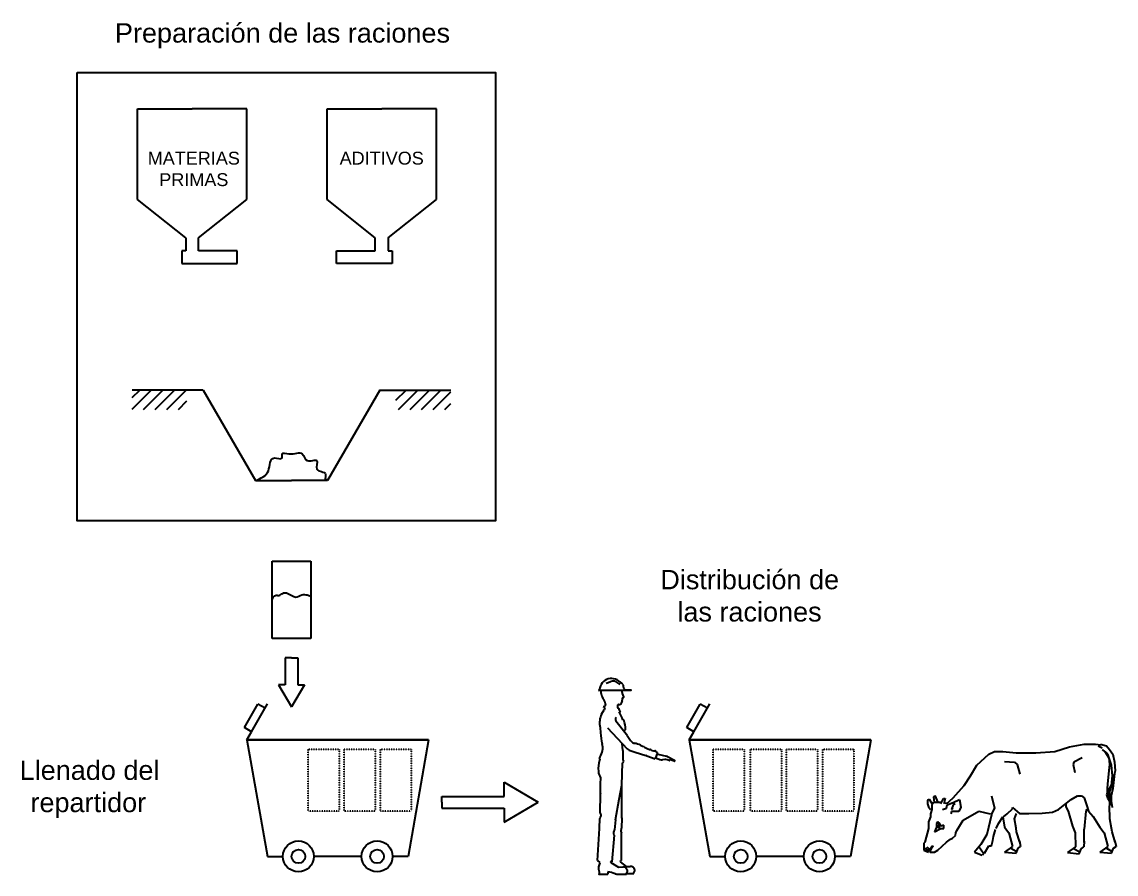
# Model space of a CAD drawing. Header units: millimetres. Extents: x -2164 to 11403, y -2702 to 3960.
# Drawn here: x 2922 to 11403, y -2702 to 3905 of the extents above; entities that cross this region are included whole.
import ezdxf

# ---------------------------------------------------------------- set-up
doc = ezdxf.new("R2010")
doc.units = ezdxf.units.MM
doc.header["$LTSCALE"] = 0.1
doc.linetypes.add('ACAD_ISO03W100', pattern=[30, 12, -18])
for name, color, linetype in [('1_6_1_ANIMALES', 7, 'Continuous'), ('Arrow', 7, 'Continuous'), ('Containers', 7, 'Continuous'), ('ConveyorBelt', 7, 'Continuous'), ('Gates', 7, 'Continuous'), ('HidContainers', 7, 'ACAD_ISO03W100'), ('Hopper', 7, 'Continuous'), ('Texto', 7, 'Continuous'), ('UberCow', 7, 'Continuous')]:
    doc.layers.add(name, color=color, linetype=linetype)
doc.styles.get("Standard").update_dxf_attribs({"font": 'arial.ttf'})
pattern_1 = [(45, (0, 0), (-44.90128060534577, 44.90128060534577), [])]

# ---------------------------------------------------------------- blocks, each defined once
blk = doc.blocks.new('A$C38B57B0F')
at = {"color": 7, "linetype": 'Continuous'}
for points in [[(6.585281254431923, 52.81073240219411, 0.6927260619305575), (0.5796797490636942, 51.11164594217615)], [(5.060768724685747, 53.23860111882097, 0.2268766537108861), (3.760024131480554, 53.37328366803873)], [(7.022795762814586, 52.58337048532841, 0.427331380670924), (6.658815255882959, 52.82700384155897)], [(7.197194443214987, 51.58680753561423, 0.06554333051639046), (7.220885204269094, 51.51133168006582)], [(7.220885492393368, 51.51133651801366, 0.2918224738079014), (8.045295435115353, 50.98538382001762)], [(0.2777039797403269, 50.83386868261339, 0.3899828586452145), (0.5796801126845568, 51.11164608483414)], [(0.9569490903684356, 50.83218325286656, 0.01598661230902317), (0.9624803736748555, 50.24957425665168)], [(0.9624137361723551, 50.25128374544646, 0.06007970384601855), (1.020678216822901, 49.89318292425014)], [(6.86979174929049, 50.28439128479882, 0.3713534203973917), (6.889828631179623, 50.03797074077884)], [(6.869791360441309, 50.2843914841803, 0.2014491973185697), (6.896816814864096, 50.39856554944706)], [(6.922694750275449, 49.98978201775073, 0.09714946682470481), (6.889828519599018, 50.03796875522334)], [(6.982884942233675, 48.83373878989168, 0.369055083894129), (6.921960821913846, 48.73254948508018)], [(7.207518844322077, 48.90861256033372, 0.4387811866147378), (7.298870029679251, 49.1120375413328)], [(1.800260445809596, 46.08475318557261, 0.1361119775338918), (1.955536471475216, 46.63153796970688)], [(2.106603526133029, 46.00266926661259, 0.04901944299395369), (1.83368961246723, 45.47648358370154)], [(2.257280667462995, 46.57833234787092, 0.07639365268058695), (2.212220943282265, 46.99098628619798)], [(5.545551557380407, 46.08048795923067, 0.01359737275109342), (5.54779181222305, 45.99812534245782)], [(5.84858469759482, 46.99099202819857, 0.4142137536636941), (5.54555433170544, 46.68796164656)], [(5.856322107655505, 45.94372415175056, 0.1208740903369008), (6.05636596699494, 45.40185362066681)], [(6.151615063484218, 46.99099202819861, 0.4142134743389735), (6.757675430939049, 47.5970525778154)], [(6.830356998591678, 47.99701044623082, 0.3332831003974538), (6.757675307830514, 47.5970521627731)], [(6.83035682943108, 47.99700753525216, 0.4253225923610944), (6.832830234475884, 48.12795448611129)], [(6.918678382702527, 48.24335848424132, 0.3910221285243684), (6.98630191687346, 48.34649900865835)], [(1.146714508523157, 44.30856119462221, 0.1615415137598427), (0.7425263191882939, 40.62736183404802)], [(5.222350708763668, 43.31956750772882, 0.4430826719087374), (5.100939695262566, 42.42994586178876)], [(7.034929134785632, 42.68865743660305, 0.06394877608473497), (5.979678801588325, 44.96487935409228)], [(6.403158849809464, 44.85140778178282, 0.01602602107358118), (6.056371195165855, 45.401862510778)], [(7.79314261808989, 39.98269200914975, 0.06782880430973556), (7.352286289647418, 42.68865970145646)], [(7.488220808720807, 39.39411313669806, 0.008230160544484296), (7.493556821034009, 39.71826543279682, 0.006713277051994632), (7.490006324951692, 39.98269188509025)], [(0.8940140352864518, 39.11220097771983, 0.04890233783958223), (1.348559366271007, 36.08190282844021)], [(8.242347139046204, 38.4105268448407, 0.02072464052893954), (7.946752973834029, 38.81651786631786)], [(9.18522289348139, 36.99551322201952, 0.2176715747963164), (10.47039556497279, 36.20001464463652)], [(0.7624049576311617, 32.47024880280218, 0.1974347639031461), (1.348588302922102, 36.08190814582454)], [(8.24908475955742, 34.70940604734997, 0.11633673907482), (8.830709535284962, 34.32776516489497)], [(11.95339889235049, 35.69392620021023, 0.07355992780943957), (10.26269932314081, 36.23007182358687)], [(12.42215905357356, 35.4651666087998, 0.02622585523578975), (12.45139992165918, 35.45275218412035)], [(12.90965588979722, 35.24875849815422, 0.08993388837870842), (12.99682060319837, 35.18476053670196)], [(13.9793619318417, 34.70524765403773, 0.02137318788974656), (14.45409302518062, 34.49824016661185)], [(14.45412248017778, 34.49831761723933, 0.2039589152223875), (14.69133510936366, 34.50637264568787)], [(14.91326127027396, 34.44268524800158, 0.4142124617872109), (14.71190902131738, 34.51597080618632)], [(14.92348218978595, 34.42073580273907, 0.1989124522481446), (15.09447897720322, 34.26404707997931)], [(15.17892623914484, 34.2333000044576, 0.1164338816069275), (15.87036892247106, 34.15186872243181)], [(16.05545358624501, 34.14097591251488, 0.1164336399561641), (15.91716547072602, 34.15726334014912)], [(16.22117290926505, 33.91940511509038, 0.4142123570404933), (16.13061557305457, 34.11360309045772)], [(16.22084800575357, 33.91857847640318, 0.4142137536637251), (16.25707049837825, 33.8408988547387)], [(0.5746623649483122, 31.49829069189684, 0.08276304012137528), (0.2716320151968653, 28.46797184915441)], [(0.5752912119541402, 31.53645800605057, 0.08276304012137528), (0.2722608622026932, 28.50613916330813)], [(13.72576140256081, 32.72673109234, 0.01314691951066077), (13.42355867129193, 32.82780774443192)], [(16.15655672475367, 32.19036866369896, 0.07202692187218966), (16.07488282341368, 32.21991732103859)], [(16.39801677563052, 32.06125216049553, 0.03549062108775679), (16.59416960381194, 31.9736539494978)], [(16.54395333739556, 33.28184708643978, 0.02767100556451306), (16.70435113957572, 33.23333071586752)], [(17.2958989941644, 31.71822270554851, 0.1164336399561329), (17.98734024200654, 31.63679125830198)], [(19.31442011634444, 31.62855042185815, 0.1164343649085206), (18.622975232294, 31.70998706439854)], [(19.44841049020584, 32.52357736616646, 0.05882118957527434), (19.11541188506821, 32.64736595233336)], [(19.8325428380358, 31.43993858476481, 0.4142123570404936), (20.02674044073408, 31.53049672015059, 0.4142123570404933), (19.9361831045236, 31.72469469551793)], [(21.20871350806621, 31.26153844279603, 0.4142123570404936), (21.41502001401868, 31.35774319629157, 0.3782463617194342), (21.33714939051637, 31.55605503913866)], [(0.2716260392581463, 28.46798363122409, 0.1097722254420281), (0.877683877711523, 26.64980274007015)], [(0.8782355417316984, 26.6491503390093, 0.03617599977637596), (0.8079895693344809, 22.4383642563753)], [(0.8080652887021441, 22.4383224061023, 0.01362193441348372), (0.8148988540192614, 22.3560639104666)], [(0.7470455291010863, 15.58217733337319, 0.09388564351215756), (0.6974129428616681, 15.36209150023472)], [(0.8073542717193565, 16.90543592713678, 0.1767134186344147), (0.9491430477177046, 16.5149585599104)], [(1.008010851431032, 16.18420272631404, 0.2840787857835002), (0.9621065180062119, 16.49950330312739)], [(0.6034395541539798, 12.63564058532806, 0.008212131714818102), (0.6044542164320126, 12.65552156333133)], [(0.6034409413164926, 12.63566277992827, 0.008212131714818102), (0.6044556035945254, 12.65554375793154)], [(0.6041169518477577, 12.67400025268357, 0.008212131714818102), (0.6051316141257905, 12.69388123068684)], [(0.6041183390102706, 12.67402244728378, 0.008212131714818102), (0.6051330012883034, 12.69390342528704)], [(4.598069213086837, 11.86680870221142, 0.1164326582500021), (4.72911092393247, 12.26345105358149)], [(6.590077091191142, 12.27706798212942, 0.2659868146233766), (6.64089233337631, 11.37518239816113)], [(6.593854152930837, 12.28461329327555, 0.1164326582499996), (6.689827558554004, 12.69116733678614)], [(4.593649619393997, 11.85962524106294, 0.2659863040505315), (4.565665756407485, 10.95674430750777)], [(4.600019600290684, 10.78799709982094, 0.1450591056414046), (4.565665399042985, 10.95674118657312)], [(6.689822934678961, 3.816382711136917), (6.689822934678961, 11.21006987765971, 0.1450598968066096), (6.640892034749305, 11.37517849383914)], [(0.6593092718555592, 3.137710119679519, 0.00530345741552013), (0.2387624263074252, 3.706381088696598)], [(0.3079563239085205, 1.986824131448805, 0.1404264905864666), (0.2978904818844728, 1.402682900237776)], [(4.885193581205697, 0.1067435143780834, 0.05147992222808704), (2.932811265481682, 0.6165999719001142)], [(4.885167809457704, 0.1067528593684801, 0.08981804235257354), (5.416520583374076, 0.01052765359938772)], [(8.313738851360245, 0.768081146016506, 0.4305112272005888), (7.03459572258588, 1.978347896267697)], [(10.39406970860272, 0.9305752123224593, 0.4305115098076951), (9.114925425627991, 2.140841898655907)]]:
    blk.add_lwpolyline(points, format="xyb", dxfattribs=at)
for points in [[(2.42215251836166, 52.89546591011973), (3.760021170951308, 53.37327496244794)], [(5.06076738955004, 53.23859073019972), (6.210508715355548, 52.53466679007594)], [(6.585276099516296, 52.81071952833432), (6.65881004671029, 52.82699556848517)], [(7.022792242333583, 52.58336174292723), (7.197190474937361, 51.58680199909137)], [(8.041542887275103, 50.9832605365979), (9.241185997318087, 50.9832605365979), (9.241185997318087, 50.83386868261338), (0.2777038886593352, 50.83386868261338)], [(1.020677873376851, 49.89318777573401), (1.027933751987383, 49.8682517773676), (1.034821527605416, 49.84489627922697), (1.041354413979899, 49.82302058270987), (1.047545888470982, 49.80253038360492), (1.059330833225559, 49.76416087991302), (1.069832674298791, 49.73064307577374), (1.079168754249594, 49.70135952968204), (1.087451345021751, 49.67577188299521), (1.094786194679539, 49.65341074996744), (1.10127169140706, 49.63386685111583), (1.112774046770959, 49.59971619254399), (1.121529371920182, 49.57414728201594), (1.12816873433788, 49.55499615219756), (1.138245718833499, 49.52631165806839), (1.14846527254052, 49.49767922356096), (1.157313380435468, 49.47325072343062), (1.165704486437846, 49.4503854854941), (1.173656075015611, 49.42898213501502), (1.18118578298942, 49.40894594624553), (1.188311256195181, 49.39018841209239), (1.195050028323625, 49.37262683839484), (1.207839165893006, 49.33976182353594), (1.219195577131533, 49.31107391813273), (1.229260477386564, 49.28602619493995), (1.238165973406545, 49.26415185343279), (1.246034309734871, 49.24504489857677), (1.259975793228215, 49.21168362016999), (1.270576479758706, 49.18672741656426), (1.278608879266944, 49.16804745499677), (1.290789920661158, 49.1400884325116), (1.30313094677523, 49.11220395185743), (1.311795246211272, 49.09288450722545), (1.319986532519032, 49.07480489358733), (1.327724318387254, 49.05788287083034), (1.342379507917013, 49.0262234408088), (1.355353012393987, 48.99859238595803), (1.366814041865503, 48.97446678646786), (1.376922177194295, 48.95339453404504), (1.394780644904124, 48.91659798028753), (1.408307265491995, 48.88906322677417), (1.418522108253228, 48.86844513235952), (1.433949473646489, 48.83756756787429), (1.449493942904763, 48.80674522413545), (1.468710564793724, 48.76899757774004), (1.485642453933217, 48.73602366259647), (1.500537341643785, 48.7072089005591), (1.526755649553866, 48.65685465448839), (1.546523663016472, 48.61913792095635), (1.576297731154867, 48.56261991456669), (1.606161221583637, 48.50614340224062), (1.645808369739431, 48.43121684874605), (1.675462683237452, 48.37498321353991), (1.697605689476635, 48.33276183663509), (1.714135975265368, 48.30105956301554), (1.738774741203848, 48.25343250117609), (1.75101104993545, 48.22957994900079), (1.76318423676345, 48.20569776534989), (1.782278068119513, 48.16789100748692), (1.798825971232468, 48.13473542154731), (1.81317083735842, 48.10566119410942), (1.825611098437246, 48.08016897717232), (1.836405279459704, 48.05782061358209), (1.845776672708375, 48.03823134393088), (1.85391780639894, 48.02106316398697), (1.868026191002951, 47.99095391198821), (1.878486082573808, 47.96831510194893), (1.886259558053446, 47.95130252864169), (1.897800220239887, 47.92572767280544), (1.909191496392044, 47.9000828526238), (1.921175882180734, 47.87263882155161), (1.932251123542898, 47.84683616854677), (1.942494483490361, 47.82258267990167), (1.951975735596715, 47.79979039808453), (1.960757986850698, 47.77837558244659), (1.968898400384255, 47.75825863714913), (1.976448831240024, 47.73936401399601), (1.983456386505839, 47.7216200964526), (1.98996391957602, 47.70495906997104), (2.002004751169519, 47.67365298968231), (2.012369729470262, 47.64619060577154), (2.021309442385103, 47.6221092343379), (2.029033161305016, 47.60099937362581), (2.035716466201336, 47.58249930749634), (2.047245162912226, 47.55006087889387), (2.055753207675043, 47.52568063857148), (2.062056951392886, 47.50736735429817), (2.071389256095383, 47.47985348813359), (2.080574720919778, 47.45228843123036), (2.089907149068384, 47.42377205498203), (2.098516577991557, 47.39699174482391), (2.106466166574076, 47.37184601881287), (2.113812764878293, 47.34823863613875), (2.1206076269889, 47.32607844714483), (2.126897034994023, 47.30527922343526), (2.132722846032244, 47.28575947422995), (2.138122972639838, 47.26744225390643), (2.148088891516387, 47.2330536742595), (2.156640175345306, 47.20291894251778), (2.163994557372305, 47.17651859909886), (2.170332531952852, 47.15339465021819), (2.175804502087804, 47.1331438920845), (2.185216303101328, 47.09766824133781), (2.192139362007161, 47.07103252090553), (2.197256006169166, 47.05104042206057), (2.204810490316969, 47.02102916046947), (2.212221771200451, 46.99099202819858)], [(6.896810605303518, 50.39850310407852), (6.824533427346172, 50.83216709659761)], [(6.986290447970294, 48.34646805016079), (6.921950613911509, 48.73250612973849)], [(7.298838969554414, 49.11199680225551), (6.922673325580707, 49.98971555928998)], [(6.982869705213592, 48.83370240937635), (7.207498479570393, 48.90857959227029)], [(1.146716657287026, 44.30852640240355), (1.833688818801679, 45.4764399083621)], [(1.800271380285725, 46.08470142249931), (2.106610846865426, 46.00261839273859)], [(1.955542028999734, 46.63148389406675), (2.257283167446193, 46.57827973827367)], [(5.545549245442874, 45.99846800250013), (5.856317575135495, 45.9436732336923)], [(5.545554331705421, 46.68796175339018), (5.545554331705421, 45.99851609080057)], [(5.848584606513828, 46.99099202819858), (6.151614881322235, 46.99099202819858)], [(6.832808776510365, 48.12791042373525), (6.757655548276364, 48.20306503913176)], [(6.918669512181101, 48.24332974300493), (6.75766803273898, 48.2030798355319)], [(5.087755098625156, 42.4192336057287), (7.946727092808874, 38.81626208403728)], [(5.979677937403768, 44.96483217902065), (6.403151371715911, 44.85136228546904)], [(7.034928527158559, 42.68865755672565), (7.35228634117475, 42.68865755672565)], [(0.7425349953078956, 40.62733406262183), (0.8940490345417763, 39.1121937858799)], [(2.780406310791239, 40.48085340036429), (8.249085518573555, 34.70938435927579)], [(7.490005685001098, 39.98269189964746), (7.793141846547986, 39.98269189964746)], [(8.242284260773022, 38.41024886427446), (9.185211215599328, 36.99548366696278)], [(7.03899106377121, 34.26374637994574), (6.881586496724925, 36.15260303405118)], [(7.039007709721364, 34.2637204862455), (7.039007709721364, 31.44644151093568)], [(8.830705189488857, 34.32774081053882), (10.49793673846533, 33.72092564451501)], [(10.49789327403993, 33.72100332561573), (13.42357622540441, 32.82725636813272)], [(11.95344197400458, 35.69325249089403), (12.45075638081356, 35.45060262594522)], [(12.45144626296996, 35.45213035425937), (12.85598631614413, 35.3048913764948)], [(12.90972129279213, 35.24826185406997), (12.85598724091914, 35.30501344679593)], [(12.99688411167493, 35.18413425587566), (13.97942241683085, 34.70473089143267)], [(14.69132531572858, 34.50587097268969), (14.71189693579423, 34.51546273907858)], [(14.91334345023619, 34.44223905389996), (14.923574236156, 34.42029969159663)], [(15.09446340998976, 34.26345045194299), (15.17889906737229, 34.23271832885818)], [(15.87036998723066, 34.15125304880318), (15.91715805401428, 34.15663893845309)], [(16.61795532983409, 33.70902933880476), (15.96374821894607, 31.91159224294658)], [(16.05546278042106, 34.14038879200249), (16.13058410391726, 34.11304874364911)], [(16.22095126820476, 33.91804328714185), (16.22125459440757, 33.9188792837496)], [(16.25703228993915, 33.84031409812147), (16.61786470188325, 33.70898494960435)], [(0.5098436695397196, 31.89940000923358), (0.6594307955471485, 31.87302542598915)], [(0.6572153814172416, 32.48885159969647), (0.5098580613507905, 31.89942220383379)], [(0.5098859779963617, 31.89956646873512), (0.659472179228782, 31.87319188549069)], [(0.6572498870847489, 32.48901066099794), (0.5098925959175168, 31.89958126513526)], [(0.6588037980913376, 31.83485441273539), (0.5746642421068663, 31.49829549521625)], [(0.6594435112035163, 31.87305131968939), (0.575305689172186, 31.53650349947035)], [(0.6594784792585279, 31.87321038099086), (0.5753407150256357, 31.53666256077182)], [(0.6572066538530982, 32.48884050239636), (0.7624091744249631, 32.47029321482447)], [(0.6572454366050201, 32.48899956369784), (0.7624501535175304, 32.47044857702591)], [(6.7343419703103, 24.65710036116381), (6.973217366061636, 30.80440351438543)], [(6.973840202029908, 30.84254493483892), (7.123064671737882, 30.81623323629507)], [(6.973891527042884, 30.84270954479044), (7.123112760038328, 30.81639784624659)], [(7.039001236296304, 31.44648220103605), (7.190514061762986, 31.41976360148843)], [(7.039047937434237, 31.44663756323749), (7.190561687675928, 31.41992266278991)], [(7.12307299471296, 30.81625358134526), (7.188462910793977, 31.20858937873133)], [(7.123118771075884, 30.81641079309671), (7.188509611931909, 31.20875583823287)], [(7.190522847125568, 31.41972661048809), (7.190522847125568, 31.2334251363615)], [(7.190567698713483, 31.41991896368987), (7.190567698713483, 31.23361748956328)], [(13.7257853000052, 32.72612667229547), (15.96367146262036, 31.91161073844675)], [(16.3980105408957, 32.06076215092904), (16.15651109605755, 32.1898718394256)], [(16.54393448859809, 33.28133569374101), (16.47104002332252, 33.30786933828691)], [(16.59416086886357, 31.9731304711169), (17.29586534896679, 31.71773350744994)], [(16.70432931563458, 33.23283679319153), (19.11535093057931, 32.64689194956114)], [(18.62294153041579, 31.70936244407236), (17.98731222467494, 31.63620904179439)], [(19.83249545422563, 31.43945391097092), (19.31432552142336, 31.6280525262188)], [(19.44835686251553, 32.52309046961378), (21.33706740216961, 31.5555538646469)], [(21.20862910032928, 31.26105001541752), (19.93612574168604, 31.72419953430987)], [(5.999369171661261, 20.77132894275147), (6.734339658372779, 24.65711700711396)], [(6.761956395700413, 15.53661574079882), (6.734346594185343, 24.65710036116381)], [(0.8066921991056794, 16.86725437736951), (0.814928303130447, 22.35622499838988)], [(4.972714937108993, 15.01730855652469), (6.058906186713035, 20.76000044889648)], [(0.6051543053331904, 12.69402682006811), (0.697435522694679, 15.36222004192124)], [(0.7470449624325716, 15.58227580386066), (1.008005141357334, 16.18431173264018)], [(6.762625932806618, 15.57499667797952), (6.689822934678961, 12.69127830978717)], [(-7.675969737608312e-08, 3.727419434267894), (0.6041405207300449, 12.67411086548353)], [(4.973377076015129, 15.05551656077879), (4.729111166738836, 12.26353573060343)], [(4.600018124192434, 10.78799339495348), (3.955618483464054, 3.422458460435344)], [(1.364588850694126e-06, 3.727425676499202), (0.2383685820233657, 3.705038954285477)], [(0.6591730450591448, 3.137976397973837), (0.3078922873879398, 1.987119793507993)], [(3.955609698101473, 3.422474412804242), (3.616918480606319, 3.452113451828929)], [(3.61693582013773, 3.452250780917701), (3.746688458458994, 3.192745273081421)], [(3.746625111370907, 3.192676608537035), (5.866976994271784, 1.914017138258622)], [(6.292450146168665, 3.43257865678617), (7.947310625839282, 2.076383701210268)], [(6.352100650199038, 3.816448370162526), (6.29246679211882, 3.432570333811093)], [(6.689813686928876, 3.816441665543714), (6.352061347261174, 3.816449063743782)], [(0.2980056478177991, 1.402988896056918), (0.5086418529113529, 0.6168858073699539)], [(0.508545299265961, 0.01071322722131595), (2.932776633884618, 0.01071366070960122)], [(0.5085546138454936, 0.6167291736028773), (0.508554722217564, 0.01069919665048279)], [(2.932782644922174, 0.616751368203083), (2.932782644922174, 0.01069919665048279)], [(5.416507065521944, 0.01071410413199291), (8.010684532401616, 0.01071456832569861)], [(5.866964047421664, 1.913960033401843), (7.034568789680225, 1.978620417597973)], [(7.947299066151675, 2.076311106372096), (9.1149107442228, 2.140971606165103)], [(8.010617486213494, 0.1625860674182142), (8.31358395154631, 0.7685198361611967)], [(8.010655401988846, 0.1730961642898379), (10.09102463739417, 0.1730961642898379)], [(8.010655401988846, 0.1624653987292053), (8.010689618664163, 0.01066174416573595)], [(8.010658638701376, 0.1624496775540596), (8.010692855376693, 0.01064602389369095)], [(10.09097839864375, 0.3248735910058471), (10.39394671352658, 0.9308086024152473)], [(10.09101723919411, 0.1730887660897693), (10.09101723919411, 0.3247888584956868)], [(10.09103203559424, 0.1730661091020593), (10.09103203559424, 0.3247662015079769)]]:
    blk.add_lwpolyline(points, dxfattribs=at)
blk.add_point((0.5018476185241417, 1.489812716942707e-08), dxfattribs=at)

msp = doc.modelspace()

# ---------------------------------------------------------------- hatches: boundary and pattern name
at = {"layer": 'Gates'}
h = msp.add_hatch(dxfattribs=at)
h.set_pattern_fill('ANSI31', color=256, scale=20)
h.set_pattern_definition(pattern_1)
h.paths.add_polyline_path([(4201.160520232675, 1050.965118844146), (4076.160520232675, 1050.965118844146), (3776.160520232675, 1050.965118844146), (3776.160520232675, 901.3329383343662), (4201.160520232675, 901.3329383343662)])
h = msp.add_hatch(dxfattribs=at)
h.set_pattern_fill('ANSI31', color=256, scale=20)
h.set_pattern_definition(pattern_1)
h.paths.add_polyline_path([(5820.834164115471, 1050.965118844146), (5945.834164115471, 1050.965118844146), (6245.834164115471, 1050.965118844146), (6245.834164115471, 901.3329383343662), (5820.834164115471, 901.3329383343662)])

# ---------------------------------------------------------------- linework, layer by layer
for p, q in [((10598.97389297162, -2185.630449200284), (10654.25866526084, -2231.854129628058)), ((10908.84488686625, -2220.951848035718), (10955.48657873162, -2200.187800880284)), ((11355.23723645558, -2273.862479069693), (11352.17238621962, -2171.197503728284)), ((10615.36081386737, -2273.862479069693), (10629.55611896838, -2231.854129628058)), ((10627.63459025162, -2345.589751472284), (10615.36081386737, -2273.862479069693)), ((10654.25866526084, -2231.854129628058), (10726.85551895942, -2231.854129628058)), ((10726.85551895942, -2231.854129628058), (10829.28668911415, -2228.89643118399)), ((10829.28668911415, -2228.89643118399), (10908.84488686625, -2220.951848035718)), ((11030.58947859469, -2214.517064624284), (11063.6303579826, -2330.426339603459)), ((11168.34266474762, -2214.517064624284), (11155.64266677134, -2352.900263576347)), ((11189.21586506762, -2214.517064624284), (11224.04855108609, -2256.217260916104)), ((11224.04855108609, -2256.217260916104), (11277.79916259983, -2337.094221488283)), ((11367.51101283983, -2345.589751472284), (11355.23723645558, -2273.862479069693)), ((11155.09210566347, -2373.902094779026), (11155.64266677134, -2352.900263576347))]:
    msp.add_line(p, q)
at = {"layer": '1_6_1_ANIMALES', "color": 7, "linetype": 'Continuous'}
for p, q in [((11040.91333226762, -1716.215676848283), (11155.02670941962, -1695.493268720284)), ((11155.02670941962, -1695.493268720284), (11244.07356881162, -1695.493268720284)), ((11244.07356881162, -1695.493268720284), (11284.70575159562, -1698.669473840283)), ((11281.16156138762, -1695.493268720284), (11328.48914916362, -1708.113565808284)), ((10324.21311127562, -1857.196593008283), (10416.14085309962, -1771.104838832283)), ((10416.14085309962, -1771.104838832283), (10460.68762980362, -1750.301983664283)), ((10460.68762980362, -1750.301983664283), (10526.07540381962, -1750.301983664283)), ((10526.07540381962, -1750.301983664283), (10627.63459025162, -1761.617371760283)), ((10627.63459025162, -1761.617371760283), (10779.29299985162, -1761.617371760283)), ((10779.29299985162, -1761.617371760283), (10926.79190436362, -1750.301983664283)), ((10926.79190436362, -1750.301983664283), (11040.91333226762, -1716.215676848283)), ((11264.03130929162, -1708.113565808284), (11295.50937924362, -1724.050470320284)), ((11295.50937924362, -1734.445506608284), (11337.20264503562, -1771.104838832283)), ((11316.01276509962, -1750.301983664283), (11346.13838186762, -1799.012947760283)), ((11321.98172061962, -1755.334023920283), (11332.55231940362, -1775.402718704283)), ((11328.48914916362, -1708.113565808284), (11352.17238621962, -1734.445506608284)), ((11337.20264503562, -1771.104838832283), (11365.09047069962, -1857.196593008283)), ((11352.17238621962, -1734.445506608284), (11377.44539479562, -1771.104838832283)), ((11377.44539479562, -1771.104838832283), (11390.07326167562, -1833.838035632283)), ((10274.02854967562, -1940.556036464283), (10324.21311127562, -1857.196593008283)), ((10537.92274001162, -1829.706245360283), (10614.68752260362, -1833.838035632283)), ((10614.68752260362, -1833.838035632283), (10636.85222609162, -1852.135962992284)), ((10636.85222609162, -1852.135962992284), (10656.37917847562, -1926.556442288284)), ((11075.10248791562, -1833.838035632283), (11070.87294410762, -1852.135962992284)), ((11070.87294410762, -1852.135962992284), (11082.09621309962, -1914.703070192284)), ((11139.98465258762, -1799.012947760283), (11075.10248791562, -1833.838035632283)), ((11346.13838186762, -1799.012947760283), (11352.17238621962, -1852.135962992284)), ((11352.17238621962, -1852.135962992284), (11346.13838186762, -1898.175910256284)), ((11365.09047069962, -1857.196593008283), (11373.11643338762, -1940.556036464283)), ((11390.07326167562, -1833.838035632283), (11395.16634583562, -1901.717444528284)), ((10225.24659185162, -2014.185062960284), (10274.02854967562, -1940.556036464283)), ((11346.13838186762, -1898.175910256284), (11337.20264503562, -2003.241429296283)), ((11373.11643338762, -1940.556036464283), (11365.09047069962, -2014.185062960284)), ((11390.07326167562, -1926.556442288284), (11373.11643338762, -1997.438677424283)), ((11390.07326167562, -1922.376394736283), (11377.44539479562, -2038.066517168284)), ((11395.16634583562, -1901.717444528284), (11390.07326167562, -1922.376394736283)), ((10138.83748356362, -2109.931613936284), (10225.24659185162, -2014.185062960284)), ((11337.20264503562, -2003.241429296283), (11332.55231940362, -2038.066517168284)), ((11365.09047069962, -2014.185062960284), (11337.20264503562, -2061.367857008284)), ((11373.11643338762, -1997.438677424283), (11352.17238621962, -2061.367857008284)), ((9989.531507389955, -2102.143187437444), (9997.729012293115, -2093.38347547519)), ((9995.071393707622, -2146.067876528284), (9989.531507389955, -2102.143187437444)), ((9997.729012293115, -2093.38347547519), (10021.95915377162, -2146.067876528284)), ((10044.20758461962, -2157.233633072284), (10064.46025835199, -2114.305245300919)), ((10064.46025835199, -2114.305245300919), (10077.95067609505, -2114.305245300919)), ((10077.88782420546, -2114.305245300919), (10066.52364189962, -2157.233633072284)), ((10087.00074602762, -2157.233633072284), (10138.83748356362, -2109.931613936284)), ((10438.02539076362, -2094.548329520284), (10460.68762980362, -2190.589316720284)), ((11054.36292996362, -2122.585805744284), (11104.47020388362, -2094.548329520284)), ((11104.47020388362, -2094.548329520284), (11135.45628285962, -2094.548329520284)), ((11135.45628285962, -2094.548329520284), (11155.02670941962, -2109.931613936284)), ((11155.02670941962, -2109.931613936284), (11175.85160580362, -2171.197503728284)), ((11337.20264503562, -2061.367857008284), (11328.48914916362, -2087.604927152284)), ((11328.48914916362, -2087.604927152284), (11337.20264503562, -2109.931613936284)), ((11332.55231940362, -2038.066517168284), (11337.20264503562, -2094.548329520284)), ((11337.20264503562, -2061.367857008284), (11352.17238621962, -2136.445094960284)), ((11337.20264503562, -2109.931613936284), (11352.17238621962, -2136.445094960284)), ((11352.17238621962, -2061.367857008284), (11352.17238621962, -2087.604927152284)), ((11352.17238621962, -2087.604927152284), (11352.17238621962, -2136.445094960284)), ((11377.44539479562, -2038.066517168284), (11365.09047069962, -2094.548329520284)), ((11365.09047069962, -2094.548329520284), (11365.09047069962, -2136.445094960284)), ((9956.170452651622, -2122.585805744284), (9941.28121898762, -2129.250861296284)), ((9941.28121898762, -2129.250861296284), (9941.28121898762, -2157.233633072284)), ((9941.28121898762, -2157.233633072284), (9949.435993131621, -2179.589281136284)), ((9949.435993131621, -2179.589281136284), (9964.81310167562, -2200.187800880284)), ((9981.59281399562, -2164.045102640284), (9956.170452651622, -2122.585805744284)), ((9973.24160138762, -2200.187800880284), (9964.81310167562, -2233.549920176284)), ((9988.573625835623, -2146.067876528284), (9973.24160138762, -2164.045102640284)), ((9973.24160138762, -2164.045102640284), (9973.24160138762, -2200.187800880284)), ((10021.95915377162, -2146.067876528284), (9988.573625835623, -2146.067876528284)), ((10049.47534416058, -2146.067876528284), (10021.95915377162, -2146.067876528284)), ((10056.74245399562, -2200.187800880284), (10087.00074602762, -2190.589316720284)), ((10094.29553719562, -2157.233633072284), (10068.55009485822, -2149.578673299045)), ((10087.00074602762, -2190.589316720284), (10094.29553719562, -2164.045102640284)), ((10094.29553719562, -2164.045102640284), (10138.83748356362, -2146.067876528284)), ((10138.83748356362, -2164.045102640284), (10127.36386538762, -2200.187800880284)), ((10127.36386538762, -2200.187800880284), (10138.83748356362, -2190.589316720284)), ((10138.83748356362, -2146.067876528284), (10188.94636797962, -2122.585805744284)), ((10155.20660753162, -2157.233633072284), (10138.83748356362, -2164.045102640284)), ((10200.18355543562, -2182.679170928283), (10183.64400113162, -2217.504258800284)), ((10188.94636797962, -2122.585805744284), (10200.18355543562, -2182.679170928283)), ((10460.68762980362, -2190.589316720284), (10438.02539076362, -2233.549920176284)), ((10557.55606577162, -2233.549920176284), (10598.97389297162, -2196.255052592283)), ((10598.97389297162, -2196.255052592283), (10598.97389297162, -2185.630449200284)), ((10955.48657873162, -2200.187800880284), (11054.36292996362, -2122.585805744284)), ((11013.38307757069, -2157.233633072284), (11013.38307757069, -2179.589281136284)), ((11013.38307757069, -2179.589281136284), (11030.58947859469, -2214.517064624284)), ((11175.85160580362, -2200.187800880284), (11168.34266474762, -2214.517064624284)), ((11175.85160580362, -2171.197503728284), (11189.21586506762, -2214.517064624284)), ((11352.17238621962, -2136.445094960284), (11352.17238621962, -2171.197503728284)), ((11352.17238621962, -2136.445094960284), (11365.09047069962, -2164.045102640284)), ((11365.09047069962, -2136.445094960284), (11373.11643338762, -2185.630449200284)), ((9964.81310167562, -2257.183231280284), (9949.435993131621, -2296.095245936284)), ((9964.81310167562, -2233.549920176284), (9964.81310167562, -2257.183231280284)), ((10127.36386538762, -2217.504258800284), (10122.80206980362, -2233.549920176284)), ((10183.64400113162, -2217.504258800284), (10127.36386538762, -2217.504258800284)), ((10169.14246961162, -2363.080133168283), (10216.58784074762, -2282.501268656284)), ((10216.58784074762, -2282.501268656284), (10337.71262340362, -2214.517064624284)), ((10337.71262340362, -2214.517064624284), (10425.34077751562, -2233.549920176284)), ((10438.02539076362, -2242.087947440284), (10401.50618666762, -2393.938411568284)), ((10438.02539076362, -2233.549920176284), (10438.02539076362, -2242.087947440284)), ((10492.04098653962, -2309.235338096284), (10526.07540381962, -2257.183231280284)), ((10526.07540381962, -2257.183231280284), (10537.92274001162, -2337.094221488283)), ((10529.20254410762, -2257.183231280284), (10557.55606577162, -2233.549920176284)), ((9949.435993131621, -2348.932679792284), (9920.036074155621, -2453.164162928284)), ((9949.435993131621, -2296.095245936284), (9949.435993131621, -2348.932679792284)), ((10010.64494071562, -2337.094221488283), (9995.071393707622, -2374.572341744284)), ((9995.071393707622, -2374.572341744284), (10044.20758461962, -2348.932679792284)), ((10021.95915377162, -2296.095245936284), (10010.64494071562, -2309.235338096284)), ((10010.64494071562, -2309.235338096284), (10010.64494071562, -2337.094221488283)), ((10014.70426903562, -2324.930801264284), (10024.74614129162, -2342.048217200284)), ((10021.95915377162, -2296.095245936284), (10037.07863882762, -2328.818451632284)), ((10037.07863882762, -2309.235338096284), (10021.95915377162, -2296.095245936284)), ((10037.07863882762, -2328.818451632284), (10021.95915377162, -2321.255606768284)), ((10021.95915377162, -2321.255606768284), (10021.95915377162, -2328.818451632284)), ((10024.74614129162, -2342.048217200284), (10037.07863882762, -2337.094221488283)), ((10044.20758461962, -2328.818451632284), (10037.07863882762, -2309.235338096284)), ((10037.07863882762, -2337.094221488283), (10037.07863882762, -2324.930801264284)), ((10066.52364189962, -2321.255606768284), (10044.20758461962, -2328.818451632284)), ((10044.20758461962, -2348.932679792284), (10066.52364189962, -2348.932679792284)), ((10066.52364189962, -2348.932679792284), (10066.52364189962, -2321.255606768284)), ((10160.28011094582, -2381.153895728284), (10169.14246961162, -2363.080133168283)), ((10453.59315357962, -2409.337370096284), (10468.95131114762, -2355.624098864284)), ((10472.51081373962, -2348.932679792284), (10492.04098653962, -2309.235338096284)), ((10537.92274001162, -2337.094221488283), (10571.42741873162, -2381.153895728284)), ((10631.98405956362, -2374.572341744284), (10627.63459025162, -2345.589751472284)), ((10656.37917847562, -2453.164162928284), (10631.98405956362, -2374.572341744284)), ((11063.6303579826, -2330.426339603459), (11085.88015976056, -2381.109322064111)), ((11155.48580067473, -2456.192077085419), (11155.09210566347, -2373.902094779026)), ((11277.79916259983, -2337.094221488283), (11311.30384131983, -2381.153895728284)), ((11371.86048215183, -2374.572341744284), (11367.51101283983, -2345.589751472284)), ((11396.25560106383, -2453.164162928284), (11371.86048215183, -2374.572341744284)), ((9920.036074155621, -2453.164162928284), (9911.676810795623, -2462.886535472284)), ((10021.95915377162, -2517.102996272283), (10087.00074602762, -2453.164162928284)), ((10087.00074602762, -2453.164162928284), (10119.86455757704, -2430.341870287769)), ((10119.86455757704, -2430.341870287769), (10134.73442955973, -2424.250024991959)), ((10134.73442955973, -2424.250024991959), (10156.68833892503, -2401.959792852892)), ((10156.68833892503, -2401.959792852892), (10160.28011094582, -2381.153895728284)), ((10401.50618666762, -2393.938411568284), (10355.50045149962, -2473.131814064283)), ((10438.02539076362, -2482.529080112284), (10446.50477316362, -2441.801435120284)), ((10446.50477316362, -2441.801435120284), (10453.59315357962, -2409.337370096284)), ((10571.42741873162, -2381.153895728284), (10598.97389297162, -2487.963231152284)), ((10653.54393770762, -2444.030091440283), (10662.97033495562, -2487.963231152284)), ((11085.88015976056, -2381.109322064111), (11087.63645510834, -2491.399656198264)), ((11155.44004508913, -2446.628199284715), (11151.63289709234, -2491.399656198264)), ((11311.30384131983, -2381.153895728284), (11338.85031555983, -2487.963231152284)), ((11393.42036029583, -2444.030091440283), (11402.84675754383, -2487.963231152284)), ((9911.676810795623, -2462.886535472284), (9911.676810795623, -2517.102996272283)), ((9911.676810795623, -2517.102996272283), (9949.435993131621, -2531.050940528284)), ((9930.825101355622, -2501.270653040284), (9936.334967019622, -2494.294738928284)), ((9930.825101355622, -2505.549053744284), (9930.825101355622, -2501.270653040284)), ((9930.825101355622, -2509.680843440284), (9930.825101355622, -2505.549053744284)), ((9936.732085035623, -2517.102996272283), (9930.825101355622, -2509.680843440284)), ((9936.732085035623, -2493.743938928284), (9946.183258923622, -2501.270653040284)), ((9946.183258923622, -2517.102996272283), (9936.732085035623, -2517.102996272283)), ((9946.183258923622, -2501.270653040284), (9946.183258923622, -2517.102996272283)), ((9949.435993131621, -2531.050940528284), (9956.170452651622, -2509.680843440284)), ((9956.170452651622, -2509.680843440284), (9973.24160138762, -2487.963231152284)), ((9970.401892011621, -2505.549053744284), (9959.378850987621, -2527.370542448284)), ((9959.378850987621, -2527.370542448284), (9961.11047229962, -2531.050940528284)), ((9961.11047229962, -2531.050940528284), (9974.031031275623, -2531.563250480284)), ((9970.401892011621, -2505.549053744284), (9964.81310167562, -2517.102996272283)), ((9971.43359959562, -2504.011172336283), (9970.401892011621, -2505.549053744284)), ((9981.59281399562, -2487.963231152284), (9971.43359959562, -2504.011172336283)), ((9973.24160138762, -2487.963231152284), (9981.59281399562, -2482.529080112284)), ((9973.24160138762, -2531.050940528284), (9995.071393707622, -2531.050940528284)), ((9981.59281399562, -2482.529080112284), (9981.59281399562, -2487.963231152284)), ((9995.071393707622, -2531.050940528284), (10021.95915377162, -2517.102996272283)), ((10355.50045149962, -2473.131814064283), (10305.34648298762, -2531.050940528284)), ((10305.34648298762, -2531.050940528284), (10365.14477719562, -2555.170152560284)), ((10337.71262340362, -2487.963231152284), (10374.90181284362, -2540.179450160284)), ((10368.53258916362, -2555.170152560284), (10378.57446141962, -2540.179450160284)), ((10381.52795325962, -2540.179450160284), (10416.14085309962, -2482.529080112284)), ((10416.14085309962, -2482.529080112284), (10438.02539076362, -2482.529080112284)), ((10598.97389297162, -2487.963231152284), (10537.92274001162, -2531.050940528284)), ((10537.92274001162, -2531.050940528284), (10627.63459025162, -2540.179450160284)), ((10588.06060701962, -2501.270653040284), (10627.63459025162, -2523.746971952284)), ((10627.63459025162, -2540.179450160284), (10643.47397508362, -2501.270653040284)), ((10643.47397508362, -2501.270653040284), (10662.97033495562, -2487.963231152284)), ((10662.97033495562, -2487.963231152284), (10662.97033495562, -2487.963231152284)), ((11087.63645510834, -2491.399656198264), (11026.58530214834, -2534.487365574264)), ((11026.58530214834, -2534.487365574264), (11116.29715238834, -2543.615875206264)), ((11076.72316915634, -2504.707078086263), (11116.29715238834, -2527.183396998264)), ((11116.29715238834, -2543.615875206264), (11132.13653722034, -2504.707078086263)), ((11132.13653722034, -2504.707078086263), (11151.63289709234, -2491.399656198264)), ((11151.63289709234, -2491.399656198264), (11151.63289709234, -2491.399656198264)), ((11338.85031555983, -2487.963231152284), (11277.79916259983, -2531.050940528284)), ((11277.79916259983, -2531.050940528284), (11367.51101283983, -2540.179450160284)), ((11327.93702960783, -2501.270653040284), (11367.51101283983, -2523.746971952284)), ((11367.51101283983, -2540.179450160284), (11383.35039767183, -2501.270653040284)), ((11383.35039767183, -2501.270653040284), (11402.84675754383, -2487.963231152284)), ((11402.84675754383, -2487.963231152284), (11402.84675754383, -2487.963231152284))]:
    msp.add_line(p, q, dxfattribs=at)
at = {"layer": 'Arrow'}
for p, q in [((5010.997342174073, -1025.862233671893), (4960.997342174073, -1025.862233671893)), ((4960.997342174073, -1025.862233671893), (4960.997342174073, -1233.878298943984)), ((5010.997342174073, -1025.862233671893), (5060.997342174073, -1025.862233671893)), ((5060.997342174073, -1025.862233671893), (5060.997342174073, -1233.878298943984)), ((4960.997342174073, -1233.878298943984), (4910.997342174073, -1233.878298943984)), ((4910.997342174073, -1233.878298943984), (5010.997342174073, -1406.029534037723)), ((5110.997342174073, -1233.878298943984), (5010.997342174073, -1406.029534037723)), ((5060.997342174073, -1233.878298943984), (5110.997342174073, -1233.878298943984)), ((6659.851860488973, -2098.938230171199), (6659.851860488973, -1989.909118798301)), ((6659.851860488973, -1989.909118798301), (6924.125124932271, -2144.845230382667)), ((6177.265873746205, -2144.845230382667), (6177.265873746205, -2098.938230171199)), ((6177.265873746205, -2098.938230171199), (6659.851860488973, -2098.938230171199)), ((6177.265873746205, -2144.845230382667), (6177.265873746205, -2190.752230594135)), ((6177.265873746205, -2190.752230594135), (6659.851860488973, -2190.752230594135)), ((6659.851860488973, -2299.781341967032), (6924.125124932271, -2144.845230382667)), ((6659.851860488973, -2190.752230594135), (6659.851860488973, -2299.781341967032))]:
    msp.add_line(p, q, dxfattribs=at)
at = {"layer": 'Containers'}
for p, q in [((4860.997342174073, -275.2299029648711), (5160.997342174073, -275.2299029648711)), ((4860.997342174073, -875.2299029648711), (4860.997342174073, -275.2299029648711)), ((5160.997342174073, -275.2299029648711), (5160.997342174073, -875.2299029648711)), ((5160.997342174073, -875.2299029648711), (4860.997342174073, -875.2299029648711))]:
    msp.add_line(p, q, dxfattribs=at)
msp.add_open_spline([(4860.997342174073, -575.2299029648711), (4867.587455445142, -559.3202154666565), (4878.017683326542, -534.1398188175253), (4917.027742087007, -545.6926790933442), (4942.547679430299, -519.4166350555505), (4993.824387667049, -521.4561654510854), (5037.714889275927, -569.6670467784809), (5087.823922149732, -532.2950385159849), (5129.226437127469, -535.0305969805584), (5151.473362273089, -542.2018969732839), (5160.997342174073, -545.8698387939994)], degree=3, knots=[0, 0, 0, 0, 43.25116639813978, 68.45398601103562, 103.3325186939778, 141.7368706239081, 210.4562269718144, 261.3106617707597, 300.9151424302615, 331.5063710325384, 331.5063710325384, 331.5063710325384, 331.5063710325384], dxfattribs=at)
at = {"layer": 'ConveyorBelt'}
for p, q in [((4191.016211963277, 2231.367145847195), (4191.016211963277, 2131.367145847195)), ((4291.016211963277, 2131.367145847195), (4291.016211963277, 2231.367145847195)), ((5660.718665775457, 2131.367145847195), (5660.718665775457, 2231.367145847195)), ((5760.718665775457, 2231.367145847195), (5760.718665775457, 2131.367145847195)), ((4191.016211963277, 2131.367145847195), (4161.016211963277, 2131.367145847195)), ((4161.016211963277, 2131.367145847195), (4161.016211963277, 2031.367145847195)), ((4591.016211963277, 2131.367145847195), (4291.016211963277, 2131.367145847195)), ((4591.016211963277, 2031.367145847195), (4591.016211963277, 2131.367145847195)), ((5360.718665775457, 2031.367145847195), (5360.718665775457, 2131.367145847195)), ((5360.718665775457, 2131.367145847195), (5660.718665775457, 2131.367145847195)), ((5760.718665775457, 2131.367145847195), (5790.718665775457, 2131.367145847195)), ((5790.718665775457, 2131.367145847195), (5790.718665775457, 2031.367145847195)), ((4161.016211963277, 2031.367145847195), (4191.016211963277, 2031.367145847195)), ((4191.016211963277, 2031.367145847195), (4591.016211963277, 2031.367145847195)), ((5760.718665775457, 2031.367145847195), (5360.718665775457, 2031.367145847195)), ((5790.718665775457, 2031.367145847195), (5760.718665775457, 2031.367145847195))]:
    msp.add_line(p, q, dxfattribs=at)
at = {"layer": 'Gates'}
for p, q in [((4076.160520232675, 1050.965118844146), (3776.160520232675, 1050.965118844146)), ((4326.160520232675, 1050.965118844146), (4026.160520232675, 1050.965118844146)), ((4326.160520232675, 1050.965118844146), (4730.997342174073, 349.7671744669306)), ((5695.834164115471, 1050.965118844146), (5290.997342174073, 349.7671744669306)), ((5695.834164115471, 1050.965118844146), (5995.834164115471, 1050.965118844146)), ((5945.834164115471, 1050.965118844146), (6245.834164115471, 1050.965118844146)), ((4730.997342174073, 349.7671744669306), (5010.997342174073, 349.7671744669306)), ((5290.997342174073, 349.7671744669306), (5010.997342174073, 349.7671744669306)), ((4824.500419958194, -2564.463586694706), (4944.500419958194, -2564.463586694706)), ((5554.677274756917, -2564.463586694706), (5184.500419958194, -2564.463586694706)), ((5914.677274756917, -2564.463586694706), (5794.677274756917, -2564.463586694706)), ((8253.26015011745, -2564.463586694706), (8373.26015011745, -2564.463586694706)), ((8983.437004916173, -2564.463586694706), (8613.26015011745, -2564.463586694706)), ((9343.437004916173, -2564.463586694706), (9223.437004916173, -2564.463586694706))]:
    msp.add_line(p, q, dxfattribs=at)
msp.add_lwpolyline([(3350.053728785275, 3511.921271986372), (6591.961118277566, 3511.921271986372), (6591.961118277566, 37.94699708877306), (3350.053728785275, 37.94699708877306)], close=True, dxfattribs=at)
for centre in [(5064.500419958194, -2564.463586694706), (5674.677274756917, -2564.463586694706), (8493.26015011745, -2564.463586694706), (9103.437004916173, -2564.463586694706)]:
    msp.add_circle(centre, 120, dxfattribs=at)
at = {"layer": 'HidContainers'}
for p, q in [((5140.013338959591, -1734.207813238737), (5380.013338959591, -1734.207813238737)), ((5140.013338959591, -2214.207813238737), (5140.013338959591, -1734.207813238737)), ((5380.013338959591, -1734.207813238737), (5380.013338959591, -2214.207813238737)), ((5420.013338959591, -1734.207813238737), (5660.013338959591, -1734.207813238737)), ((5420.013338959591, -2214.207813238737), (5420.013338959591, -1734.207813238737)), ((5660.013338959591, -1734.207813238737), (5660.013338959591, -2214.207813238737)), ((5700.013338959591, -1734.207813238737), (5940.013338959591, -1734.207813238737)), ((5700.013338959591, -2214.207813238737), (5700.013338959591, -1734.207813238737)), ((5940.013338959591, -1734.207813238737), (5940.013338959591, -2214.207813238737)), ((8280.146738942689, -1734.207813238737), (8520.146738942687, -1734.207813238737)), ((8280.146738942689, -2214.207813238737), (8280.146738942689, -1734.207813238737)), ((8520.146738942687, -1734.207813238737), (8520.146738942687, -2214.207813238737)), ((8568.773069118848, -1734.207813238737), (8808.773069118848, -1734.207813238737)), ((8568.773069118848, -2214.207813238737), (8568.773069118848, -1734.207813238737)), ((8808.773069118848, -1734.207813238737), (8808.773069118848, -2214.207813238737)), ((8848.773069118848, -1734.207813238737), (9088.773069118848, -1734.207813238737)), ((8848.773069118848, -2214.207813238737), (8848.773069118848, -1734.207813238737)), ((9088.773069118848, -1734.207813238737), (9088.773069118848, -2214.207813238737)), ((9128.773069118848, -1734.207813238737), (9368.773069118848, -1734.207813238737)), ((9128.773069118848, -2214.207813238737), (9128.773069118848, -1734.207813238737)), ((9368.773069118848, -1734.207813238737), (9368.773069118848, -2214.207813238737)), ((5380.013338959591, -2214.207813238737), (5140.013338959591, -2214.207813238737)), ((5660.013338959591, -2214.207813238737), (5420.013338959591, -2214.207813238737)), ((5940.013338959591, -2214.207813238737), (5700.013338959591, -2214.207813238737)), ((8520.146738942687, -2214.207813238737), (8280.146738942689, -2214.207813238737)), ((8808.773069118848, -2214.207813238737), (8568.773069118848, -2214.207813238737)), ((9088.773069118848, -2214.207813238737), (8848.773069118848, -2214.207813238737)), ((9368.773069118848, -2214.207813238737), (9128.773069118848, -2214.207813238737))]:
    msp.add_line(p, q, dxfattribs=at)
at = {"layer": 'Hopper'}
for p, q in [((3816.594270975411, 2529.37606770706), (3816.594270975411, 3231.75161859917)), ((3816.594270975411, 3231.75161859917), (4240.912442858421, 3231.751618599169)), ((4665.230614741431, 3231.75161859917), (4240.912442858421, 3231.751618599169)), ((4665.230614741431, 2529.37606770706), (4665.230614741431, 3231.75161859917)), ((5286.504262997303, 2529.37606770706), (5286.504262997303, 3231.751618599169)), ((5286.504262997303, 3231.751618599169), (5710.822434880313, 3231.751618599169)), ((6135.140606763323, 3231.751618599169), (5710.822434880313, 3231.751618599169)), ((6135.140606763323, 2529.37606770706), (6135.140606763323, 3231.751618599169)), ((4191.016211963277, 2231.367145847195), (3816.594270975411, 2529.37606770706)), ((4290.808673753565, 2231.367145847195), (4665.230614741431, 2529.37606770706)), ((5660.926203985169, 2231.367145847195), (5286.504262997303, 2529.37606770706)), ((5760.718665775457, 2231.367145847195), (6135.140606763323, 2529.37606770706))]:
    msp.add_line(p, q, dxfattribs=at)
at = {"layer": 'UberCow'}
for p, q in [((4646.013851981003, -1565.609369768971), (4750.943315388103, -1383.866207936935)), ((4701.541045319206, -1597.668009790127), (4826.19564004999, -1381.759918319501)), ((4806.470508726306, -1415.924847958092), (4750.943315388103, -1383.866207936935)), ((8074.77358214026, -1565.609369768971), (8179.703045547361, -1383.866207936935)), ((8130.300775478463, -1597.668009790127), (8254.955370209249, -1381.759918319501)), ((8235.230238885564, -1415.924847958092), (8179.703045547361, -1383.866207936935)), ((4701.541045319206, -1597.668009790127), (4646.013851981003, -1565.609369768971)), ((4665.144151577943, -1660.709278987679), (4701.541045319206, -1597.668009790127)), ((8130.300775478463, -1597.668009790127), (8074.77358214026, -1565.609369768971)), ((8093.903881737202, -1660.709278987679), (8130.300775478463, -1597.668009790127)), ((4665.144151577943, -1660.709278987679), (6074.033543137167, -1660.709278987679)), ((6074.033543137167, -1660.709278987679), (4665.144151577943, -1660.709278987679)), ((4665.144151577943, -1660.709278987679), (4824.500419958194, -2564.463586694706)), ((6074.033543137167, -1660.709278987679), (5914.677274756917, -2564.463586694706)), ((8093.903881737202, -1660.709278987679), (9502.793273296422, -1660.709278987679)), ((9502.793273296422, -1660.709278987679), (8093.903881737202, -1660.709278987679)), ((8093.903881737202, -1660.709278987679), (8253.26015011745, -2564.463586694706)), ((9502.793273296422, -1660.709278987679), (9343.437004916173, -2564.463586694706))]:
    msp.add_line(p, q, dxfattribs=at)
for centre in [(5064.500419958194, -2564.463586694706), (5674.677274756917, -2564.463586694706), (8493.26015011745, -2564.463586694706), (9103.437004916173, -2564.463586694706)]:
    msp.add_circle(centre, 53.27447684450499, dxfattribs=at)
msp.add_spline([(4730.997342174073, 349.7671744669306), (4832.145633518944, 425.8106732857223), (4878.242205889504, 524.9802795280802), (4938.522625245577, 524.9802795280802), (4938.522625245577, 556.8561858278217), (4991.711353692009, 556.8561858278217), (5094.542616255306, 556.8561858278217), (5133.547497716224, 503.7296753282671), (5208.011531474725, 503.7296753282671), (5208.011531474725, 436.4359753856215), (5275.383874323525, 397.4764743643564), (5275.383874323525, 358.5169733430766), (5300.205141382015, 358.5169733430766)], degree=3, dxfattribs=at)

# ---------------------------------------------------------------- block references
at = {"xscale": 28, "yscale": 28, "zscale": 28}
msp.add_blockref('A$C38B57B0F', (7382.343112621138, -2701.844176852222), dxfattribs=at)

# ---------------------------------------------------------------- texts
at = {"layer": 'Texto'}
for s, width, heights, insert, char_height, attachment_point in [('Preparación de las raciones', 2745.642058111524, [174.8983078660965], (3642.753401670892, 3894.793334993425), 150, 1), ('\\pi-49.5763;MATERIAS \\P\\pi39.88482;PRIMAS', 597.3003379462461, [271.7826284674852], (3946.540014646016, 2898.861664745382), 100, 1), ('ADITIVOS', 607.8114223280136, [0], (6036.453378203849, 2898.861664745381), 100, 3), ('\\pi1444.95064;Distribución de \\P\\pi1577.19825;las raciones', 4251.054073525083, [0], (6425.017640558064, -343.3595717874205), 150, 1), ('\\pi1598.73645;Llenado del \\P\\pi1682.48474;repartidor', 4251.054073525083, [0], (1305.581997626198, -1821.21777897409), 150, 1)]:
    msp.add_mtext_dynamic_manual_height_columns(s, width=width, gutter_width=12.5, heights=heights, dxfattribs=dict(at, insert=insert, char_height=char_height, attachment_point=attachment_point))

doc.saveas('drawing.dxf')
